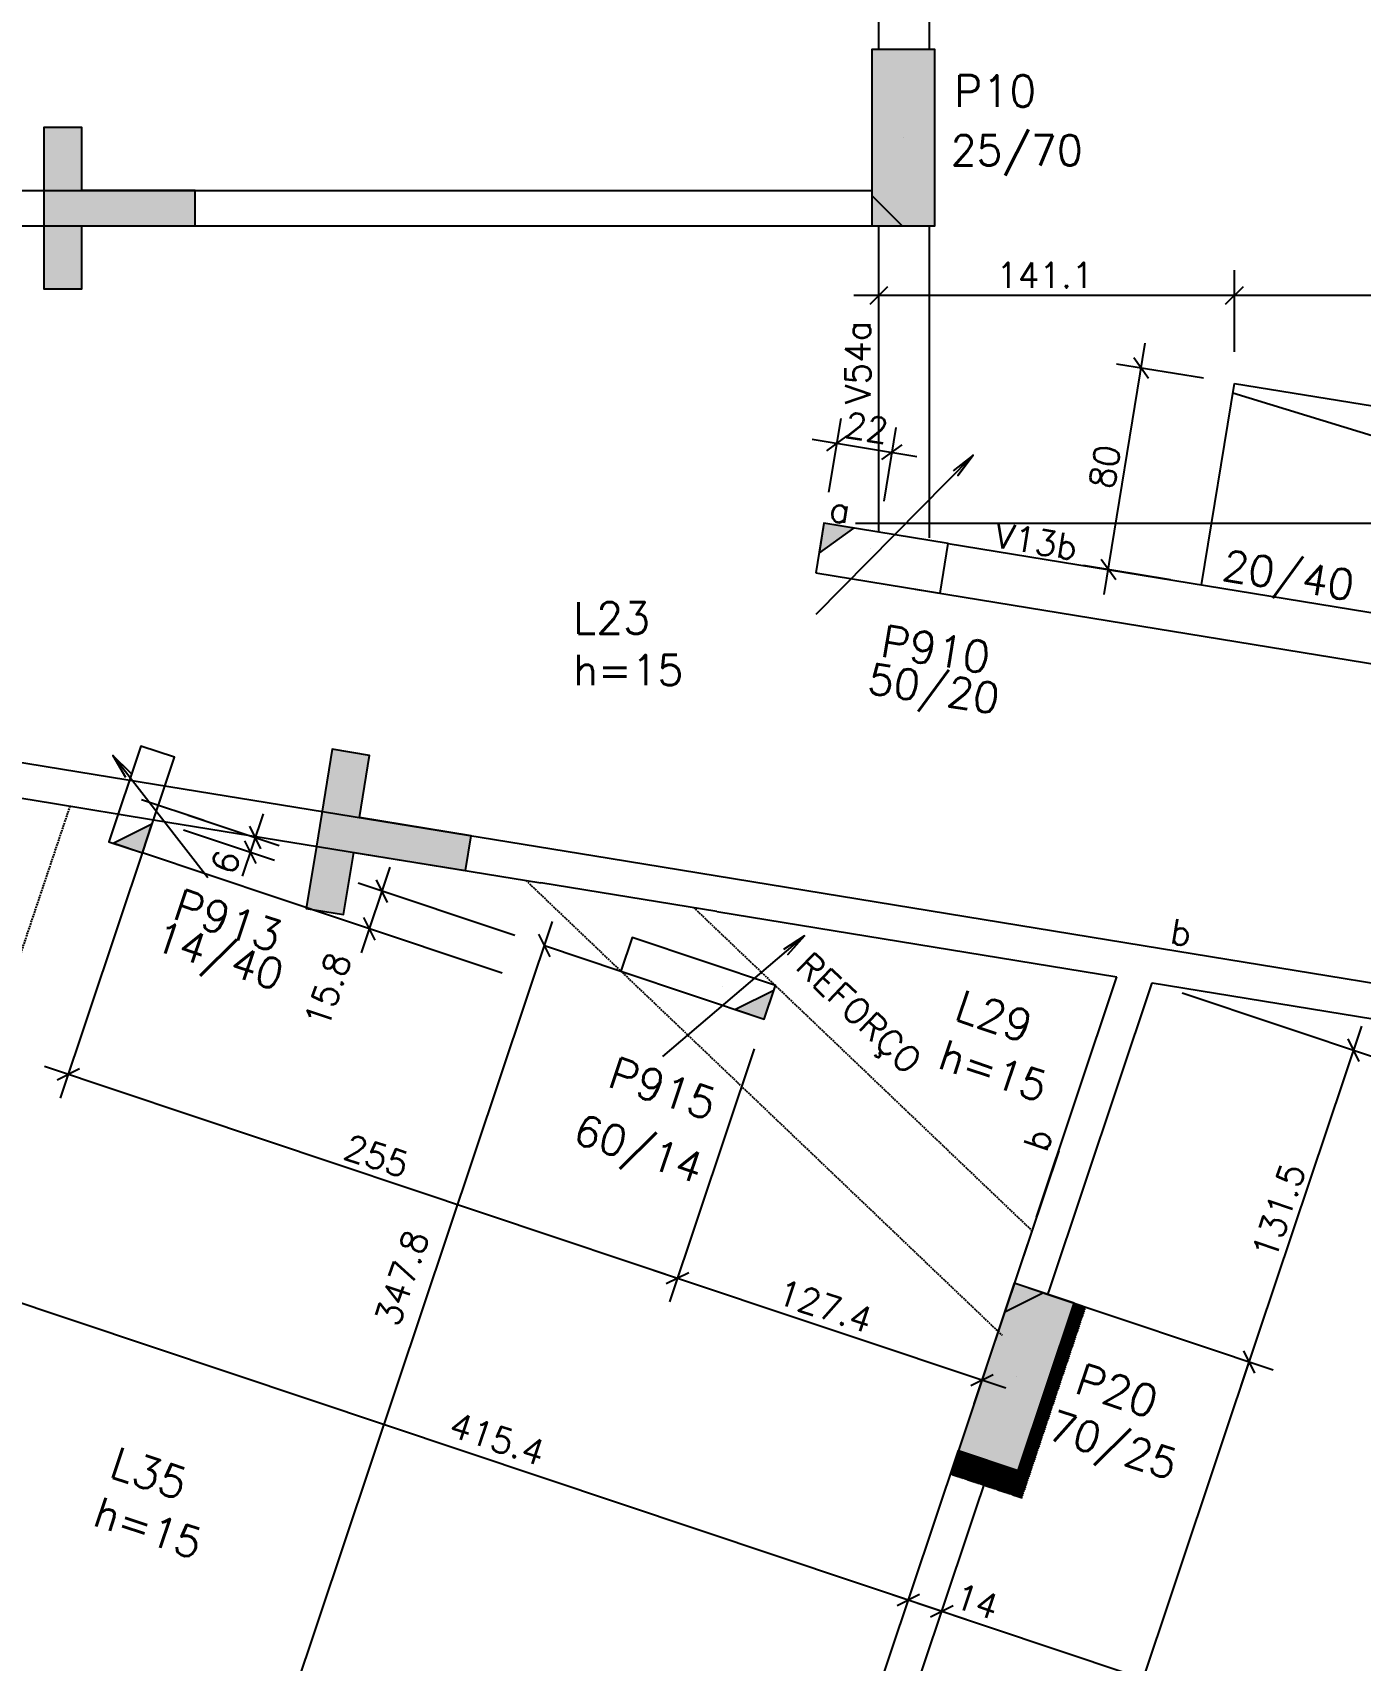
# Model space of a CAD drawing. Extents: x 3196 to 9141, y -1880 to 2325.
# Drawn here: x 5283 to 5810, y -118 to 528 of the extents above; entities that cross this region are included whole.
import ezdxf

# ---------------------------------------------------------------- set-up
doc = ezdxf.new("R2010")
doc.units = 0
doc.header["$MEASUREMENT"] = 0
doc.linetypes.add('ESTILO_TQS_0001', pattern=[1, 0.7, -0.3])
doc.layers.get('0').update_dxf_attribs({"linetype": 'CONTINUOUS'})
for name, color, linetype in [('1', 1, 'CONTINUOUS'), ('10', 10, 'CONTINUOUS'), ('2', 2, 'CONTINUOUS'), ('221', 11, 'CONTINUOUS'), ('3', 3, 'CONTINUOUS'), ('4', 4, 'CONTINUOUS'), ('8', 8, 'CONTINUOUS')]:
    doc.layers.add(name, color=color, linetype=linetype)
doc.styles.get("Standard").update_dxf_attribs({"font": 'ROMANS.SHX'})

# ---------------------------------------------------------------- blocks, each defined once
blk = doc.blocks.new('_H5', base_point=(15616.014671, -1966.579242))
for p, q in [((15202.21016, -2171.645831), (15210.131356, -2163.724635)), ((15202.494389, -2170.795917), (15210.150003, -2163.140303)), ((15202.778618, -2169.946003), (15209.726085, -2162.998535)), ((15203.062847, -2169.096088), (15209.302167, -2162.856768)), ((15203.347075, -2168.246174), (15208.878248, -2162.715001)), ((15203.631304, -2167.39626), (15208.45433, -2162.573234)), ((15203.915533, -2166.546345), (15208.030411, -2162.431467)), ((15204.199762, -2165.696431), (15207.606493, -2162.2897)), ((15204.483991, -2164.846517), (15207.182575, -2162.147933)), ((15204.76822, -2163.996602), (15206.758656, -2162.006166)), ((15205.052449, -2163.146688), (15206.334738, -2161.864399)), ((15205.336678, -2162.296774), (15205.91082, -2161.722632)), ((15199.936329, -2178.445146), (15207.857525, -2170.52395)), ((15200.220557, -2177.595232), (15208.141754, -2169.674036)), ((15200.504786, -2176.745317), (15208.425982, -2168.824121)), ((15200.789015, -2175.895403), (15208.710211, -2167.974207)), ((15201.073244, -2175.045489), (15208.99444, -2167.124293)), ((15201.357473, -2174.195574), (15209.278669, -2166.274378)), ((15201.641702, -2173.34566), (15209.562898, -2165.424464)), ((15201.925931, -2172.495746), (15209.847127, -2164.57455)), ((15197.946726, -2184.394546), (15205.867922, -2176.47335)), ((15198.230955, -2183.544632), (15206.152151, -2175.623436)), ((15198.515184, -2182.694718), (15206.43638, -2174.773522)), ((15198.799413, -2181.844803), (15206.720609, -2173.923607)), ((15199.083642, -2180.994889), (15207.004838, -2173.073693)), ((15199.367871, -2180.144975), (15207.289067, -2172.223779)), ((15199.6521, -2179.29506), (15207.573296, -2171.373864)), ((15195.672895, -2191.193861), (15203.594091, -2183.272665)), ((15195.957124, -2190.343947), (15203.87832, -2182.422751)), ((15196.241353, -2189.494032), (15204.162549, -2181.572836)), ((15196.525582, -2188.644118), (15204.446778, -2180.722922)), ((15196.80981, -2187.794204), (15204.731007, -2179.873008)), ((15197.094039, -2186.944289), (15205.015236, -2179.023093)), ((15197.378268, -2186.094375), (15205.299464, -2178.173179)), ((15197.662497, -2185.244461), (15205.583693, -2177.323265)), ((15193.399064, -2197.993176), (15201.32026, -2190.07198)), ((15193.683292, -2197.143261), (15201.604489, -2189.222065)), ((15193.967521, -2196.293347), (15201.888717, -2188.372151)), ((15194.25175, -2195.443433), (15202.172946, -2187.522237)), ((15194.535979, -2194.593518), (15202.457175, -2186.672322)), ((15194.820208, -2193.743604), (15202.741404, -2185.822408)), ((15195.104437, -2192.89369), (15203.025633, -2184.972494)), ((15195.388666, -2192.043775), (15203.309862, -2184.122579)), ((15191.409461, -2203.942576), (15199.330657, -2196.02138)), ((15191.69369, -2203.092662), (15199.614886, -2195.171466)), ((15191.977919, -2202.242748), (15199.899115, -2194.321551)), ((15192.262148, -2201.392833), (15200.183344, -2193.471637)), ((15192.546377, -2200.542919), (15200.467573, -2192.621723)), ((15192.830606, -2199.693005), (15200.751802, -2191.771808)), ((15193.114835, -2198.84309), (15201.036031, -2190.921894)), ((15189.13563, -2210.741891), (15197.056826, -2202.820695)), ((15189.419859, -2209.891977), (15197.341055, -2201.97078)), ((15189.704088, -2209.042062), (15197.625284, -2201.120866)), ((15189.988317, -2208.192148), (15197.909513, -2200.270952)), ((15190.272546, -2207.342234), (15198.193742, -2199.421037)), ((15190.556774, -2206.492319), (15198.477971, -2198.571123)), ((15190.841003, -2205.642405), (15198.762199, -2197.721209)), ((15191.125232, -2204.792491), (15199.046428, -2196.871294)), ((15187.146027, -2216.691291), (15195.067224, -2208.770095)), ((15187.430256, -2215.841377), (15195.351453, -2207.920181)), ((15187.714485, -2214.991463), (15195.635681, -2207.070266)), ((15187.998714, -2214.141548), (15195.91991, -2206.220352)), ((15188.282943, -2213.291634), (15196.204139, -2205.370438)), ((15188.567172, -2212.44172), (15196.488368, -2204.520523)), ((15188.851401, -2211.591805), (15196.772597, -2203.670609)), ((15184.872196, -2223.490606), (15192.793392, -2215.56941)), ((15185.156425, -2222.640692), (15193.077621, -2214.719495)), ((15185.440654, -2221.790777), (15193.36185, -2213.869581)), ((15185.724883, -2220.940863), (15193.646079, -2213.019667)), ((15186.009112, -2220.090949), (15193.930308, -2212.169752)), ((15186.293341, -2219.241034), (15194.214537, -2211.319838)), ((15186.57757, -2218.39112), (15194.498766, -2210.469924)), ((15186.861799, -2217.541206), (15194.782995, -2209.620009)), ((15156.635424, -2229.099961), (15164.163372, -2221.572013)), ((15156.685463, -2229.615608), (15164.587291, -2221.71378)), ((15156.919653, -2228.250047), (15163.739454, -2221.430246)), ((15157.109381, -2229.757375), (15165.011209, -2221.855547)), ((15157.203882, -2227.400133), (15163.315536, -2221.288479)), ((15157.488111, -2226.550218), (15162.891617, -2221.146712)), ((15157.5333, -2229.899142), (15165.435127, -2221.997314)), ((15157.77234, -2225.700304), (15162.467699, -2221.004944)), ((15157.957218, -2230.040909), (15165.859046, -2222.139081)), ((15158.056568, -2224.850389), (15162.043781, -2220.863177)), ((15158.340797, -2224.000475), (15161.619862, -2220.72141)), ((15158.381136, -2230.182676), (15166.282964, -2222.280848)), ((15158.625026, -2223.150561), (15161.195944, -2220.579643)), ((15158.805055, -2230.324443), (15166.706883, -2222.422615)), ((15158.909255, -2222.300646), (15160.772025, -2220.437876)), ((15159.193484, -2221.450732), (15160.348107, -2220.296109)), ((15159.477713, -2220.600818), (15159.924189, -2220.154342)), ((15175.761789, -2235.995125), (15191.088019, -2220.668896)), ((15176.185708, -2236.136892), (15190.80379, -2221.51881)), ((15176.609626, -2236.278659), (15190.519561, -2222.368725)), ((15183.451052, -2227.740178), (15191.372248, -2219.818982)), ((15183.735281, -2226.890263), (15191.656477, -2218.969067)), ((15184.019509, -2226.040349), (15191.940706, -2218.119153)), ((15184.303738, -2225.190435), (15192.224934, -2217.269238)), ((15184.587967, -2224.34052), (15192.509163, -2216.419324)), ((15159.228973, -2230.46621), (15167.130801, -2222.564382)), ((15159.652891, -2230.607977), (15167.554719, -2222.706149)), ((15160.07681, -2230.749744), (15167.978638, -2222.847916)), ((15160.500728, -2230.891511), (15168.402556, -2222.989683)), ((15160.924646, -2231.033278), (15168.826474, -2223.13145)), ((15161.348565, -2231.175045), (15169.250393, -2223.273217)), ((15161.772483, -2231.316812), (15169.674311, -2223.414984)), ((15162.196402, -2231.458579), (15170.09823, -2223.556752)), ((15162.62032, -2231.600347), (15170.522148, -2223.698519)), ((15163.044238, -2231.742114), (15170.946066, -2223.840286)), ((15163.468157, -2231.883881), (15171.369985, -2223.982053)), ((15163.892075, -2232.025648), (15171.793903, -2224.12382)), ((15164.315993, -2232.167415), (15172.217821, -2224.265587)), ((15164.739912, -2232.309182), (15172.64174, -2224.407354)), ((15165.16383, -2232.450949), (15173.065658, -2224.549121)), ((15165.587749, -2232.592716), (15173.489576, -2224.690888)), ((15166.011667, -2232.734483), (15173.913495, -2224.832655)), ((15166.435585, -2232.87625), (15174.337413, -2224.974422)), ((15166.859504, -2233.018017), (15174.761332, -2225.116189)), ((15167.283422, -2233.159784), (15175.18525, -2225.257956)), ((15167.70734, -2233.301551), (15175.609168, -2225.399723)), ((15168.131259, -2233.443318), (15176.033087, -2225.54149)), ((15168.555177, -2233.585085), (15176.457005, -2225.683257)), ((15168.979095, -2233.726852), (15176.880923, -2225.825024)), ((15169.403014, -2233.868619), (15177.304842, -2225.966792)), ((15169.826932, -2234.010387), (15177.72876, -2226.108559)), ((15170.250851, -2234.152154), (15178.152678, -2226.250326)), ((15170.674769, -2234.293921), (15178.576597, -2226.392093)), ((15171.098687, -2234.435688), (15179.000515, -2226.53386)), ((15171.522606, -2234.577455), (15179.424434, -2226.675627)), ((15171.946524, -2234.719222), (15179.848352, -2226.817394)), ((15172.370442, -2234.860989), (15180.27227, -2226.959161)), ((15172.794361, -2235.002756), (15180.696189, -2227.100928)), ((15173.218279, -2235.144523), (15181.120107, -2227.242695)), ((15173.642197, -2235.28629), (15181.544025, -2227.384462)), ((15174.066116, -2235.428057), (15181.967944, -2227.526229)), ((15174.490034, -2235.569824), (15182.391862, -2227.667996)), ((15174.913953, -2235.711591), (15182.81578, -2227.809763)), ((15175.337871, -2235.853358), (15183.239699, -2227.95153)), ((15177.033544, -2236.420427), (15190.235332, -2223.218639)), ((15177.457463, -2236.562194), (15189.951103, -2224.068553)), ((15177.881381, -2236.703961), (15189.666874, -2224.918468)), ((15178.305299, -2236.845728), (15189.382645, -2225.768382)), ((15178.729218, -2236.987495), (15189.098416, -2226.618296)), ((15179.153136, -2237.129262), (15188.814188, -2227.468211)), ((15179.577055, -2237.271029), (15188.529959, -2228.318125)), ((15180.000973, -2237.412796), (15188.24573, -2229.168039)), ((15180.424891, -2237.554563), (15187.961501, -2230.017954)), ((15180.84881, -2237.69633), (15187.677272, -2230.867868)), ((15181.272728, -2237.838097), (15187.393043, -2231.717782)), ((15181.696646, -2237.979864), (15187.108814, -2232.567697)), ((15182.120565, -2238.121631), (15186.824585, -2233.417611)), ((15182.544483, -2238.263398), (15186.540356, -2234.267525)), ((15182.968402, -2238.405165), (15186.256127, -2235.11744)), ((15183.39232, -2238.546932), (15185.971898, -2235.967354)), ((15183.816238, -2238.688699), (15185.687669, -2236.817268)), ((15184.240157, -2238.830467), (15185.403441, -2237.667183)), ((15184.664075, -2238.972234), (15185.119212, -2238.517097))]:
    blk.add_line(p, q)

msp = doc.modelspace()

# ---------------------------------------------------------------- linework, layer by layer
at = {"layer": '1', "linetype": 'Continuous'}
for p, q in [((5628.555068, 486.479115), (5628.555068, 486.479115)), ((5746.906818, 309.031365), (5759.954318, 388.973615)), ((5759.954318, 388.973615), (5938.571868, 359.821065)), ((5615.628868, 323.363115), (5615.628868, 323.363115)), ((5326.231749, 223.82658), (5326.231749, 223.82658)), ((5556.575218, 149.673115), (5556.575218, 149.673115)), ((5673.324768, -5.335035), (5673.324768, -5.335035))]:
    msp.add_line(p, q, dxfattribs=at)
at = {"layer": '1', "linetype": 'ESTILO_TQS_0001'}
for points in [[(5149.466464, -222.25105), (5297.888022, 221.211386)], [(5478.72385, 191.737015), (5667.722091, 11.225224)], [(5545.245584, 181.01945), (5568.580091, 158.73272)], [(5568.580091, 158.73272), (5679.589291, 52.70802)]]:
    msp.add_lwpolyline(points, dxfattribs=at)
at = {"layer": '10', "linetype": 'Continuous'}
for points in [[(5616.055068, 451.479115), (5641.055068, 451.479115), (5641.055068, 521.479115)], [(5641.055068, 521.479115), (5616.055068, 521.479115), (5616.055068, 521.479115)], [(5616.055068, 451.479115), (5641.055068, 521.479115), (5616.055068, 521.479115)], [(5641.055068, 451.479115), (5641.055068, 521.479115), (5641.055068, 521.479115)], [(5628.055068, 451.479115), (5616.055068, 463.479115), (5616.055068, 463.479115)], [(5616.055068, 451.479115), (5628.055068, 451.479115), (5616.055068, 463.479115)], [(5597.017668, 333.493465), (5595.084618, 321.650165), (5608.860968, 331.560415)], [(5595.084618, 321.650165), (5608.860968, 331.560415), (5608.860968, 331.560415)], [(5330.330199, 214.01828), (5315.141599, 206.44818), (5315.141599, 206.44818)], [(5326.520949, 202.63893), (5330.330199, 214.01828), (5315.141599, 206.44818)], [(5577.128018, 148.065765), (5561.939418, 140.495665), (5561.939418, 140.495665)], [(5573.318768, 136.686415), (5577.128018, 148.065765), (5561.939418, 140.495665)], [(5672.570568, 31.822515), (5650.369668, -34.563635), (5650.369668, -34.563635)], [(5674.078968, -42.492535), (5672.570568, 31.822515), (5650.369668, -34.563635)], [(5672.570568, 31.822515), (5668.764668, 20.442015), (5683.951018, 28.016615)], [(5668.764668, 20.442015), (5683.951018, 28.016615), (5683.951018, 28.016615)], [(5696.279868, 23.893615), (5672.570568, 31.822515), (5672.570568, 31.822515)], [(5674.078968, -42.492535), (5696.279868, 23.893615), (5672.570568, 31.822515)]]:
    msp.add_solid(points, dxfattribs=at)
at = {"layer": '2', "linetype": 'Continuous'}
for p, q in [((5287.448368, 490.485515), (5287.448368, 451.485515)), ((5302.448368, 465.485515), (5302.448368, 490.485515)), ((5347.448368, 465.485515), (5302.448368, 465.485515)), ((5347.448368, 451.485515), (5347.448368, 465.485515)), ((5287.448368, 451.485515), (5287.448368, 426.485515)), ((5302.448368, 426.485515), (5302.448368, 451.485515)), ((5302.448368, 451.485515), (5347.448368, 451.485515)), ((5759.954318, 401.473615), (5759.954318, 433.928065)), ((5756.418818, 420.392565), (5763.489868, 427.463615)), ((5749.954318, 423.928065), (5948.571868, 423.928065)), ((5708.302818, 305.199665), (5724.571968, 404.880765)), ((5747.617568, 390.987115), (5713.091768, 396.622115)), ((5725.881018, 390.952465), (5720.041318, 399.070215)), ((5759.333468, 385.169515), (6106.736768, 278.821065)), ((5609.517668, 333.493465), (5880.500868, 333.493465)), ((5734.570018, 311.044865), (5700.044218, 316.679915)), ((5712.833468, 311.010215), (5706.993768, 319.127965)), ((5401.869218, 243.756465), (5395.587068, 205.265765)), ((5412.646318, 216.666715), (5416.673318, 241.340265)), ((5457.058668, 209.418115), (5412.646318, 216.666715)), ((5454.803518, 195.600915), (5457.058668, 209.418115)), ((5395.587068, 205.265765), (5391.560068, 180.592215)), ((5406.364168, 178.176015), (5410.391168, 202.849565)), ((5410.391168, 202.849565), (5454.803518, 195.600915)), ((5739.157468, 147.157865), (5816.759418, 121.181765)), ((5762.676368, -8.884435), (5810.450818, 133.838865)), ((5809.507018, 119.881065), (5805.046168, 128.830965)), ((5684.424118, 27.854715), (5775.333418, -2.575835)), ((5625.546868, -418.550135), (5769.024818, 10.081265)), ((5768.081018, -3.876535), (5763.620168, 5.073365)), ((5768.081018, -3.876535), (5763.620168, 5.073365)), ((5621.037818, -90.662985), (5653.279318, -101.455685)), ((5626.045618, -96.067685), (5634.995568, -91.606935)), ((5626.045618, -96.067685), (5634.995568, -91.606935)), ((5634.313718, -95.107035), (6135.994568, -263.042635)), ((5639.321568, -100.511735), (5648.271518, -96.050985)), ((5639.321568, -100.511735), (5648.271518, -96.050985))]:
    msp.add_line(p, q, dxfattribs=at)
for points in [[(5347.448368, 451.485515), (5347.448368, 465.485515), (5302.448368, 465.485515), (5302.448368, 490.485515), (5287.448368, 490.485515), (5287.448368, 451.485515), (5287.448368, 426.485515), (5302.448368, 426.485515), (5302.448368, 451.485515), (5347.448368, 451.485515)], [(5593.916418, 297.354965), (5656.187468, 360.456315), (5650.152518, 352.482615), (5656.187468, 360.456315), (5648.294418, 354.316265)], [(5352.489349, 192.67648), (5314.800399, 241.34763), (5321.902599, 234.30783), (5314.800399, 241.34763), (5319.838549, 232.70953)], [(5454.803518, 195.600915), (5457.058668, 209.418115), (5412.646318, 216.666715), (5416.673318, 241.340265), (5401.869218, 243.756465), (5395.587068, 205.265765), (5391.560068, 180.592215), (5406.364168, 178.176015), (5410.391168, 202.849565), (5454.803518, 195.600915)], [(5533.083818, 121.857165), (5589.373218, 169.678215), (5582.662468, 162.264365), (5589.373218, 169.678215), (5580.972268, 164.253865)]]:
    msp.add_lwpolyline(points, dxfattribs=at)
for points in [[(5302.448368, 490.485515), (5287.448368, 490.485515), (5287.448368, 490.485515)], [(5302.448368, 465.485515), (5302.448368, 490.485515), (5287.448368, 490.485515)], [(5287.448368, 490.485515), (5287.448368, 451.485515), (5287.448368, 451.485515)], [(5302.448368, 465.485515), (5287.448368, 490.485515), (5287.448368, 451.485515)], [(5302.448368, 465.485515), (5287.448368, 451.485515), (5287.448368, 426.485515)], [(5302.448368, 465.485515), (5287.448368, 426.485515), (5302.448368, 451.485515)], [(5347.448368, 465.485515), (5302.448368, 465.485515), (5302.448368, 465.485515)], [(5347.448368, 451.485515), (5347.448368, 465.485515), (5302.448368, 465.485515)], [(5302.448368, 465.485515), (5302.448368, 451.485515), (5302.448368, 451.485515)], [(5347.448368, 451.485515), (5302.448368, 465.485515), (5302.448368, 451.485515)], [(5287.448368, 451.485515), (5287.448368, 426.485515), (5287.448368, 426.485515)], [(5287.448368, 426.485515), (5302.448368, 426.485515), (5302.448368, 451.485515)], [(5287.448368, 426.485515), (5302.448368, 451.485515), (5302.448368, 451.485515)], [(5302.448368, 426.485515), (5302.448368, 451.485515), (5302.448368, 451.485515)], [(5401.869218, 243.756465), (5395.587068, 205.265765), (5395.587068, 205.265765)], [(5412.646318, 216.666715), (5401.869218, 243.756465), (5395.587068, 205.265765)], [(5416.673318, 241.340265), (5401.869218, 243.756465), (5401.869218, 243.756465)], [(5412.646318, 216.666715), (5416.673318, 241.340265), (5401.869218, 243.756465)], [(5412.646318, 216.666715), (5395.587068, 205.265765), (5395.587068, 205.265765)], [(5454.803518, 195.600915), (5412.646318, 216.666715), (5395.587068, 205.265765)], [(5457.058668, 209.418115), (5412.646318, 216.666715), (5412.646318, 216.666715)], [(5454.803518, 195.600915), (5457.058668, 209.418115), (5412.646318, 216.666715)], [(5395.587068, 205.265765), (5391.560068, 180.592215), (5406.364168, 178.176015)], [(5395.587068, 205.265765), (5406.364168, 178.176015), (5410.391168, 202.849565)], [(5395.587068, 205.265765), (5454.803518, 195.600915), (5454.803518, 195.600915)], [(5410.391168, 202.849565), (5395.587068, 205.265765), (5454.803518, 195.600915)], [(5406.364168, 178.176015), (5410.391168, 202.849565), (5410.391168, 202.849565)], [(5391.560068, 180.592215), (5406.364168, 178.176015), (5406.364168, 178.176015)]]:
    msp.add_solid(points, dxfattribs=at)
at = {"layer": '221'}
for p, q in [((5616.055068, 521.479115), (5616.055068, 521.479115)), ((5618.868868, 342.426915), (5618.868868, 433.928065)), ((5759.954318, 401.473615), (5759.954318, 433.928065)), ((5615.333334, 420.392531), (5622.404402, 427.463599)), ((5756.418784, 420.392531), (5763.489852, 427.463599)), ((5608.868868, 423.928065), (5769.954318, 423.928065)), ((5759.954318, 388.973615), (5759.954318, 388.973615)), ((5599.031271, 345.830215), (5603.802046, 375.059348)), ((5620.882471, 342.263687), (5625.653242, 371.492798)), ((5592.321764, 366.80083), (5633.91176, 360.012516)), ((5598.132271, 362.270121), (5606.250056, 368.109775)), ((5619.983468, 358.703571), (5628.101253, 364.543225)), ((5597.017668, 333.493465), (5597.017668, 333.493465)), ((5618.868868, 329.926937), (5618.868868, 329.926937)), ((5618.868868, 329.926915), (5618.868868, 329.926915)), ((5326.231749, 223.82658), (5350.89096, 215.571879)), ((5332.869703, 221.604517), (5332.869703, 221.604517)), ((5330.932704, 215.818133), (5330.932704, 215.818133)), ((5331.53202, 217.608466), (5331.53202, 217.608466)), ((5344.723193, 217.636547), (5380.848034, 205.543711)), ((5366.253867, 193.448911), (5374.539619, 218.200879)), ((5342.786193, 211.850163), (5378.911035, 199.757327)), ((5371.658605, 198.456718), (5367.197882, 207.406687)), ((5373.595604, 204.243102), (5369.134881, 213.193072)), ((5327.564771, 205.754735), (5293.960961, 105.350015)), ((5407.164278, 175.692747), (5326.528341, 202.661032)), ((5413.472397, 163.035432), (5424.823571, 196.942085)), ((5474.283682, 169.838467), (5412.166256, 190.633965)), ((5423.879231, 182.98433), (5419.418717, 191.934404)), ((5372.555833, -173.434634), (5489.311414, 175.353025)), ((5469.281703, 154.89725), (5407.164278, 175.692747)), ((5418.877252, 168.043113), (5414.416738, 176.993186)), ((5488.367454, 161.395245), (5483.906696, 170.345197)), ((5486.137079, 165.87022), (5486.137079, 165.87022)), ((5486.137079, 165.87022), (5516.416736, 155.717014)), ((5486.137079, 165.87022), (5486.137079, 165.87022)), ((5481.1351, 150.929003), (5481.1351, 150.929003)), ((5573.318768, 136.686415), (5573.318768, 136.686415)), ((5573.318768, 136.686415), (5573.318768, 136.686415)), ((5569.350228, 124.833116), (5535.736014, 24.433633)), ((5569.351519, 124.832684), (5535.747709, 24.427964)), ((5287.651776, 118.006799), (5548.404493, 30.737149)), ((5292.659912, 112.602366), (5301.609609, 117.063633)), ((5694.15992, 96.228234), (5694.15992, 96.228234)), ((5690.191381, 84.374935), (5656.577166, -16.024547)), ((5227.097593, 41.207575), (5640.00707, -97.01145)), ((5529.428206, 37.091104), (5669.234637, -9.71674)), ((5534.435754, 31.686126), (5543.385937, 36.146419)), ((5534.44666, 31.680315), (5543.396357, 36.141583)), ((5655.276906, -8.772055), (5664.227089, -4.311762)), ((5626.049288, -96.067525), (5634.999229, -91.606744)), ((5630.524149, -93.837462), (5630.524149, -93.837462))]:
    msp.add_line(p, q, dxfattribs=at)
at = {"layer": '3', "linetype": 'Continuous'}
for points in [[(5616.055068, 451.479115), (5641.055068, 451.479115), (5641.055068, 521.479115), (5616.055068, 521.479115), (5616.055068, 451.479115)], [(5616.055068, 451.479115), (5628.055068, 451.479115), (5616.055068, 463.479115), (5616.055068, 451.479115)], [(5593.79602, 313.754962), (5643.143027, 305.700672), (5646.364675, 325.439125), (5597.017668, 333.493465), (5593.79602, 313.754962)], [(5597.017668, 333.493465), (5595.084618, 321.650165), (5608.860968, 331.560415), (5597.017668, 333.493465)], [(5326.520949, 202.63893), (5339.218449, 240.57008), (5325.942499, 245.01423), (5313.245049, 207.08303), (5326.520949, 202.63893)], [(5326.520949, 202.63893), (5330.330199, 214.01828), (5315.141599, 206.44818), (5326.520949, 202.63893)], [(5516.421985, 155.732668), (5573.318768, 136.686415), (5577.762868, 149.962315), (5520.866135, 169.008568), (5516.421985, 155.732668)], [(5573.318768, 136.686415), (5577.128018, 148.065765), (5561.939418, 140.495665), (5573.318768, 136.686415)], [(5674.078968, -42.492535), (5696.279868, 23.893615), (5672.570568, 31.822515), (5650.369668, -34.563635), (5674.078968, -42.492535)], [(5672.570568, 31.822515), (5668.764668, 20.442015), (5683.951018, 28.016615), (5672.570568, 31.822515)]]:
    msp.add_lwpolyline(points, dxfattribs=at)
at = {"layer": '8', "linetype": 'Continuous'}
for points in [[(5638.868868, 521.479115), (5638.868868, 875.430965)], [(5618.868868, 521.479115), (5618.868868, 754.434165)], [(5104.868868, 465.489015), (5616.055068, 465.479115)], [(5104.868868, 451.489015), (5616.055068, 451.479115)], [(5618.868868, 329.926915), (5618.868868, 451.479115)], [(5638.868868, 327.641865), (5638.868868, 451.479115)], [(5646.364725, 325.439475), (6106.727418, 250.302765)], [(5633.273614, 307.311521), (6105.760914, 230.195871)], [(5066.428368, 273.173565), (5314.265118, 232.723715)], [(5061.925918, 259.723165), (5290.888618, 222.353765)], [(5314.265118, 232.723715), (5511.723868, 200.496115)], [(5290.888618, 222.353765), (5330.884718, 215.825965)], [(5330.884718, 215.825965), (5484.628018, 190.733215)], [(5511.723868, 200.496115), (5723.683668, 165.901765)], [(5554.477768, 179.332915), (5484.628018, 190.733215)], [(5554.477768, 179.332915), (5713.305018, 153.410465)], [(5723.683668, 165.901765), (6057.401418, 111.435115)], [(5681.398118, 58.111515), (5713.305018, 153.410465)], [(5686.613168, 29.591415), (5727.303918, 151.125665)], [(5727.303918, 151.125665), (6054.022568, 97.801365)], [(5681.398118, 58.111515), (5667.365918, 16.200465)], [(5672.593718, 31.814765), (5667.365918, 16.200465)], [(5685.870968, 27.374565), (5686.613168, 29.591415)], [(5557.661168, -311.463485), (5650.369668, -34.563635)], [(5570.938368, -315.903685), (5663.646868, -39.003835)]]:
    msp.add_lwpolyline(points, dxfattribs=at)

# ---------------------------------------------------------------- block references
at = {"layer": '2'}
msp.add_blockref('_H5', (6106.727418, 218.922065), dxfattribs=at)

# ---------------------------------------------------------------- texts
at = {"layer": '1', "linetype": 'Continuous'}
for s, p in [('25/70', (5647.305068, 475.497294)), ('h=15', (5497.532518, 269.215415))]:
    msp.add_text(s, height=12, dxfattribs=at).set_placement(p)
for s, height, rotation, p in [('V54a', 10, 90, (5615.449268, 380.848815)), ('a', 10, 350.73, (5598.553176, 334.533474)), ('V13b', 10, 350.73, (5664.133753, 324.022301)), ('20/40', 12, 350.73, (5754.508668, 311.116715)), ('50/20', 12, 350.73, (5613.797468, 266.172165)), ('b', 10, 350.730387, (5733.955768, 166.758315)), ('14/40', 12, 341.492, (5330.220568, 164.514715)), ('REFORÇO', 10, 316.316, (5585.202618, 156.820715)), ('h=15', 12, 341.492243, (5641.627768, 117.437315)), ('60/14', 12, 341.492, (5496.832868, 87.943065)), ('b', 10, 71.495, (5685.378818, 83.445315)), ('70/25', 12, 341.509, (5685.020318, -29.705935)), ('h=15', 12, 341.492243, (5306.264168, -64.009135))]:
    msp.add_text(s, height=height, rotation=rotation, dxfattribs=at).set_placement(p)
at = {"layer": '2', "linetype": 'Continuous'}
for s, rotation, p in [('80', 80.73, (5712.026818, 346.640965)), ('131.5', 71.493, (5776.100568, 40.670665)), ('14', 341.492243, (5647.909768, -96.494635))]:
    msp.add_text(s, height=10, rotation=rotation, dxfattribs=at).set_placement(p)
at = {"layer": '221'}
msp.add_text('141.1', height=10, dxfattribs=at).set_placement((5665.411593, 426.928065))
for s, rotation, p in [('22', 350.729934, (5604.717567, 367.817287)), ('6', 71.491966, (5362.910418, 193.339311)), ('15.8', 71.490629, (5400.045591, 132.378757)), ('255', 341.495453, (5405.704096, 81.660188)), ('347.8', 71.492191, (5428.137455, 14.080607)), ('127.4', 341.489214, (5577.525537, 24.15157)), ('415.4', 341.492332, (5447.525615, -28.513417))]:
    msp.add_text(s, height=10, rotation=rotation, dxfattribs=at).set_placement(p)
at = {"layer": '4', "linetype": 'Continuous'}
for s, p in [('P10', (5648.630199, 498.797816)), ('L23', (5497.532518, 289.615415))]:
    msp.add_text(s, height=12.5, dxfattribs=at).set_placement(p)
for s, rotation, p in [('P910', 350.73, (5618.996018, 280.718515)), ('P913', 341.492, (5337.956668, 176.761715)), ('L29', 341.492243, (5648.103418, 136.782215)), ('P915', 341.492, (5510.527768, 110.090915)), ('P20', 341.509, (5695.860018, -11.554185)), ('L35', 341.492243, (5312.739818, -44.664235))]:
    msp.add_text(s, height=12.5, rotation=rotation, dxfattribs=at).set_placement(p)

doc.saveas('drawing.dxf')
